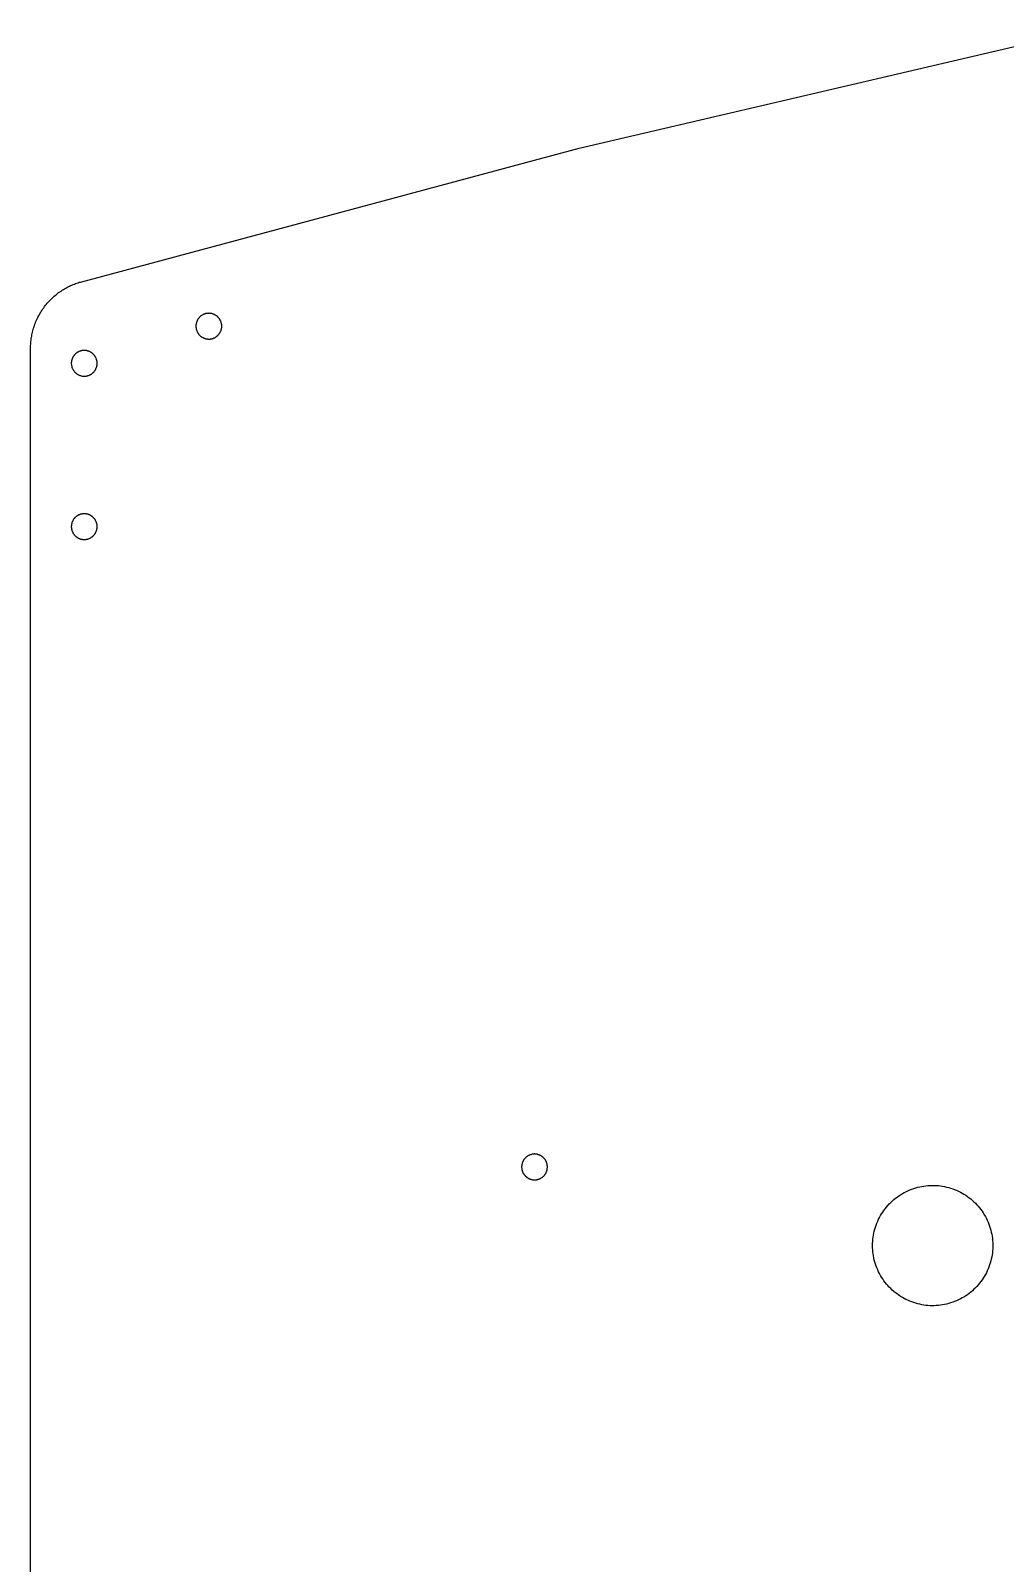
# Model space of a CAD drawing. Extents: x 0 to 146, y -2 to 88.
# Drawn here: x 18.03 to 25.12, y 57.62 to 68.76 of the extents above; entities that cross this region are included whole.
import ezdxf

# ---------------------------------------------------------------- set-up
doc = ezdxf.new("R2010")
doc.units = 0
doc.header["$LTSCALE"] = 15
doc.layers.add('CUT$EXTERIOR', color=1, linetype='CONTINUOUS')
doc.layers.add('CUT$INTERIOR', color=5, linetype='CONTINUOUS')

msp = doc.modelspace()

# ---------------------------------------------------------------- linework, layer by layer
at = {"layer": 'CUT$EXTERIOR'}
for p, q in [((22.016, 67.906), (25.68, 68.761)), ((18.389, 66.933), (22.016, 67.906)), ((18.255, 66.873), (18.264, 66.878)), ((18.264, 66.878), (18.273, 66.884)), ((18.273, 66.884), (18.281, 66.889)), ((18.281, 66.889), (18.29, 66.893)), ((18.29, 66.893), (18.299, 66.898)), ((18.299, 66.898), (18.308, 66.902)), ((18.308, 66.902), (18.317, 66.907)), ((18.317, 66.907), (18.326, 66.911)), ((18.326, 66.911), (18.335, 66.914)), ((18.335, 66.914), (18.344, 66.918)), ((18.344, 66.918), (18.353, 66.922)), ((18.353, 66.922), (18.362, 66.925)), ((18.362, 66.925), (18.371, 66.928)), ((18.371, 66.928), (18.38, 66.931)), ((18.38, 66.931), (18.389, 66.933)), ((18.133, 66.762), (18.14, 66.77)), ((18.14, 66.77), (18.147, 66.778)), ((18.147, 66.778), (18.154, 66.786)), ((18.154, 66.786), (18.161, 66.794)), ((18.161, 66.794), (18.168, 66.801)), ((18.168, 66.801), (18.175, 66.809)), ((18.175, 66.809), (18.183, 66.816)), ((18.183, 66.816), (18.19, 66.823)), ((18.19, 66.823), (18.198, 66.83)), ((18.198, 66.83), (18.206, 66.837)), ((18.206, 66.837), (18.214, 66.843)), ((18.214, 66.843), (18.222, 66.849)), ((18.222, 66.849), (18.23, 66.856)), ((18.23, 66.856), (18.238, 66.862)), ((18.238, 66.862), (18.247, 66.867)), ((18.247, 66.867), (18.255, 66.873)), ((18.065, 66.646), (18.069, 66.655)), ((18.069, 66.655), (18.073, 66.665)), ((18.073, 66.665), (18.078, 66.674)), ((18.078, 66.674), (18.082, 66.683)), ((18.082, 66.683), (18.087, 66.692)), ((18.087, 66.692), (18.092, 66.701)), ((18.092, 66.701), (18.098, 66.71)), ((18.098, 66.71), (18.103, 66.719)), ((18.103, 66.719), (18.109, 66.728)), ((18.109, 66.728), (18.115, 66.737)), ((18.115, 66.737), (18.121, 66.745)), ((18.121, 66.745), (18.127, 66.754)), ((18.127, 66.754), (18.133, 66.762)), ((18.034, 66.539), (18.035, 66.549)), ((18.035, 66.549), (18.037, 66.559)), ((18.037, 66.559), (18.04, 66.568)), ((18.04, 66.568), (18.042, 66.578)), ((18.042, 66.578), (18.045, 66.588)), ((18.045, 66.588), (18.048, 66.598)), ((18.048, 66.598), (18.051, 66.607)), ((18.051, 66.607), (18.054, 66.617)), ((18.054, 66.617), (18.057, 66.627)), ((18.057, 66.627), (18.061, 66.636)), ((18.061, 66.636), (18.065, 66.646)), ((18.026, 66.472), (18.027, 66.481)), ((18.026, 66.462), (18.026, 66.472)), ((18.026, 66.453), (18.026, 66.462)), ((18.026, 44.286), (18.026, 66.453)), ((18.027, 66.481), (18.028, 66.491)), ((18.028, 66.5), (18.029, 66.51)), ((18.028, 66.491), (18.028, 66.5)), ((18.029, 66.51), (18.031, 66.52)), ((18.031, 66.52), (18.032, 66.529)), ((18.032, 66.529), (18.034, 66.539))]:
    msp.add_line(p, q, dxfattribs=at)
at = {"layer": 'CUT$INTERIOR'}
for p, q in [((19.238, 66.653), (19.237, 66.65)), ((19.24, 66.656), (19.238, 66.653)), ((19.241, 66.659), (19.24, 66.656)), ((19.243, 66.662), (19.241, 66.659)), ((19.245, 66.664), (19.243, 66.662)), ((19.247, 66.667), (19.245, 66.664)), ((19.249, 66.67), (19.247, 66.667)), ((19.251, 66.672), (19.249, 66.67)), ((19.253, 66.674), (19.251, 66.672)), ((19.255, 66.677), (19.253, 66.674)), ((19.257, 66.679), (19.255, 66.677)), ((19.26, 66.681), (19.257, 66.679)), ((19.262, 66.684), (19.26, 66.681)), ((19.265, 66.686), (19.262, 66.684)), ((19.267, 66.688), (19.265, 66.686)), ((19.27, 66.689), (19.267, 66.688)), ((19.273, 66.691), (19.27, 66.689)), ((19.275, 66.693), (19.273, 66.691)), ((19.278, 66.694), (19.275, 66.693)), ((19.281, 66.696), (19.278, 66.694)), ((19.284, 66.697), (19.281, 66.696)), ((19.287, 66.699), (19.284, 66.697)), ((19.29, 66.7), (19.287, 66.699)), ((19.293, 66.701), (19.29, 66.7)), ((19.296, 66.702), (19.293, 66.701)), ((19.299, 66.703), (19.296, 66.702)), ((19.303, 66.703), (19.299, 66.703)), ((19.306, 66.704), (19.303, 66.703)), ((19.309, 66.705), (19.306, 66.704)), ((19.312, 66.705), (19.309, 66.705)), ((19.316, 66.705), (19.312, 66.705)), ((19.319, 66.705), (19.316, 66.705)), ((19.322, 66.706), (19.319, 66.705)), ((19.325, 66.706), (19.322, 66.706)), ((19.329, 66.705), (19.325, 66.706)), ((19.332, 66.705), (19.329, 66.705)), ((19.335, 66.705), (19.332, 66.705)), ((19.338, 66.704), (19.335, 66.705)), ((19.341, 66.704), (19.338, 66.704)), ((19.345, 66.703), (19.341, 66.704)), ((19.348, 66.702), (19.345, 66.703)), ((19.351, 66.701), (19.348, 66.702)), ((19.354, 66.7), (19.351, 66.701)), ((19.357, 66.699), (19.354, 66.7)), ((19.36, 66.698), (19.357, 66.699)), ((19.363, 66.696), (19.36, 66.698)), ((19.366, 66.695), (19.363, 66.696)), ((19.369, 66.693), (19.366, 66.695)), ((19.372, 66.692), (19.369, 66.693)), ((19.374, 66.69), (19.372, 66.692)), ((19.377, 66.688), (19.374, 66.69)), ((19.38, 66.686), (19.377, 66.688)), ((19.382, 66.684), (19.38, 66.686)), ((19.385, 66.682), (19.382, 66.684)), ((19.387, 66.68), (19.385, 66.682)), ((19.389, 66.678), (19.387, 66.68)), ((19.392, 66.675), (19.389, 66.678)), ((19.394, 66.673), (19.392, 66.675)), ((19.396, 66.67), (19.394, 66.673)), ((19.398, 66.668), (19.396, 66.67)), ((19.4, 66.665), (19.398, 66.668)), ((19.401, 66.662), (19.4, 66.665)), ((19.403, 66.66), (19.401, 66.662)), ((19.405, 66.657), (19.403, 66.66)), ((19.406, 66.654), (19.405, 66.657)), ((19.408, 66.651), (19.406, 66.654)), ((19.23, 66.625), (19.229, 66.622)), ((19.229, 66.622), (19.229, 66.619)), ((19.229, 66.619), (19.229, 66.615)), ((19.229, 66.615), (19.229, 66.612)), ((19.229, 66.612), (19.229, 66.609)), ((19.229, 66.609), (19.229, 66.606)), ((19.229, 66.606), (19.229, 66.602)), ((19.229, 66.602), (19.23, 66.599)), ((19.231, 66.632), (19.23, 66.628)), ((19.23, 66.628), (19.23, 66.625)), ((19.23, 66.599), (19.23, 66.596)), ((19.23, 66.596), (19.231, 66.593)), ((19.232, 66.635), (19.231, 66.632)), ((19.231, 66.593), (19.231, 66.59)), ((19.231, 66.59), (19.232, 66.586)), ((19.233, 66.641), (19.232, 66.638)), ((19.232, 66.638), (19.232, 66.635)), ((19.232, 66.586), (19.233, 66.583)), ((19.234, 66.644), (19.233, 66.641)), ((19.233, 66.583), (19.234, 66.58)), ((19.236, 66.647), (19.234, 66.644)), ((19.234, 66.58), (19.235, 66.577)), ((19.235, 66.577), (19.237, 66.574)), ((19.237, 66.65), (19.236, 66.647)), ((19.237, 66.574), (19.238, 66.571)), ((19.238, 66.571), (19.239, 66.568)), ((19.239, 66.568), (19.241, 66.565)), ((19.241, 66.565), (19.243, 66.563)), ((19.243, 66.563), (19.244, 66.56)), ((19.244, 66.56), (19.246, 66.557)), ((19.246, 66.557), (19.248, 66.555)), ((19.248, 66.555), (19.25, 66.552)), ((19.25, 66.552), (19.252, 66.55)), ((19.252, 66.55), (19.255, 66.547)), ((19.255, 66.547), (19.257, 66.545)), ((19.257, 66.545), (19.259, 66.543)), ((19.259, 66.543), (19.262, 66.54)), ((19.262, 66.54), (19.264, 66.538)), ((19.382, 66.539), (19.384, 66.541)), ((19.384, 66.541), (19.387, 66.543)), ((19.387, 66.543), (19.389, 66.546)), ((19.389, 66.546), (19.391, 66.548)), ((19.391, 66.548), (19.393, 66.55)), ((19.393, 66.55), (19.395, 66.553)), ((19.395, 66.553), (19.397, 66.555)), ((19.397, 66.555), (19.399, 66.558)), ((19.399, 66.558), (19.401, 66.561)), ((19.401, 66.561), (19.403, 66.563)), ((19.403, 66.563), (19.404, 66.566)), ((19.404, 66.566), (19.406, 66.569)), ((19.406, 66.569), (19.407, 66.572)), ((19.407, 66.572), (19.409, 66.575)), ((19.409, 66.648), (19.408, 66.651)), ((19.41, 66.645), (19.409, 66.648)), ((19.409, 66.575), (19.41, 66.578)), ((19.411, 66.642), (19.41, 66.645)), ((19.41, 66.578), (19.411, 66.581)), ((19.412, 66.639), (19.411, 66.642)), ((19.411, 66.581), (19.412, 66.584)), ((19.413, 66.636), (19.412, 66.639)), ((19.412, 66.584), (19.413, 66.587)), ((19.414, 66.632), (19.413, 66.636)), ((19.413, 66.587), (19.414, 66.591)), ((19.415, 66.629), (19.414, 66.632)), ((19.414, 66.594), (19.415, 66.597)), ((19.414, 66.591), (19.414, 66.594)), ((19.415, 66.626), (19.415, 66.629)), ((19.416, 66.623), (19.415, 66.626)), ((19.415, 66.597), (19.416, 66.6)), ((19.416, 66.62), (19.416, 66.623)), ((19.416, 66.616), (19.416, 66.62)), ((19.416, 66.613), (19.416, 66.616)), ((19.416, 66.61), (19.416, 66.613)), ((19.416, 66.607), (19.416, 66.61)), ((19.416, 66.603), (19.416, 66.607)), ((19.416, 66.6), (19.416, 66.603)), ((18.383, 66.429), (18.38, 66.428)), ((18.386, 66.43), (18.383, 66.429)), ((18.389, 66.431), (18.386, 66.43)), ((18.392, 66.432), (18.389, 66.431)), ((18.395, 66.433), (18.392, 66.432)), ((18.398, 66.434), (18.395, 66.433)), ((18.401, 66.434), (18.398, 66.434)), ((18.405, 66.435), (18.401, 66.434)), ((18.408, 66.435), (18.405, 66.435)), ((18.411, 66.435), (18.408, 66.435)), ((18.414, 66.435), (18.411, 66.435)), ((18.418, 66.435), (18.414, 66.435)), ((18.421, 66.435), (18.418, 66.435)), ((18.424, 66.435), (18.421, 66.435)), ((18.427, 66.435), (18.424, 66.435)), ((18.431, 66.434), (18.427, 66.435)), ((18.434, 66.434), (18.431, 66.434)), ((18.437, 66.433), (18.434, 66.434)), ((18.44, 66.432), (18.437, 66.433)), ((18.443, 66.431), (18.44, 66.432)), ((18.446, 66.43), (18.443, 66.431)), ((18.449, 66.429), (18.446, 66.43)), ((18.453, 66.428), (18.449, 66.429)), ((19.264, 66.538), (19.267, 66.536)), ((19.267, 66.536), (19.269, 66.535)), ((19.269, 66.535), (19.272, 66.533)), ((19.272, 66.533), (19.275, 66.531)), ((19.275, 66.531), (19.278, 66.529)), ((19.278, 66.529), (19.281, 66.528)), ((19.281, 66.528), (19.284, 66.527)), ((19.284, 66.527), (19.287, 66.525)), ((19.287, 66.525), (19.29, 66.524)), ((19.29, 66.524), (19.293, 66.523)), ((19.293, 66.523), (19.296, 66.522)), ((19.296, 66.522), (19.299, 66.521)), ((19.299, 66.521), (19.302, 66.52)), ((19.302, 66.52), (19.305, 66.52)), ((19.305, 66.52), (19.308, 66.519)), ((19.308, 66.519), (19.312, 66.519)), ((19.312, 66.519), (19.315, 66.518)), ((19.315, 66.518), (19.318, 66.518)), ((19.318, 66.518), (19.321, 66.518)), ((19.321, 66.518), (19.325, 66.518)), ((19.325, 66.518), (19.328, 66.518)), ((19.328, 66.518), (19.331, 66.518)), ((19.331, 66.518), (19.334, 66.519)), ((19.334, 66.519), (19.338, 66.519)), ((19.338, 66.519), (19.341, 66.52)), ((19.341, 66.52), (19.344, 66.521)), ((19.344, 66.521), (19.347, 66.521)), ((19.347, 66.521), (19.35, 66.522)), ((19.35, 66.522), (19.353, 66.523)), ((19.353, 66.523), (19.356, 66.524)), ((19.356, 66.524), (19.359, 66.526)), ((19.359, 66.526), (19.362, 66.527)), ((19.362, 66.527), (19.365, 66.528)), ((19.365, 66.528), (19.368, 66.53)), ((19.368, 66.53), (19.371, 66.532)), ((19.371, 66.532), (19.374, 66.533)), ((19.374, 66.533), (19.376, 66.535)), ((19.376, 66.535), (19.379, 66.537)), ((19.379, 66.537), (19.382, 66.539)), ((18.323, 66.351), (18.322, 66.347)), ((18.322, 66.347), (18.322, 66.344)), ((18.322, 66.344), (18.322, 66.341)), ((18.322, 66.341), (18.322, 66.338)), ((18.322, 66.338), (18.323, 66.334)), ((18.324, 66.357), (18.323, 66.354)), ((18.323, 66.354), (18.323, 66.351)), ((18.323, 66.334), (18.323, 66.331)), ((18.323, 66.331), (18.323, 66.328)), ((18.323, 66.328), (18.324, 66.325)), ((18.325, 66.364), (18.324, 66.36)), ((18.324, 66.36), (18.324, 66.357)), ((18.324, 66.325), (18.325, 66.322)), ((18.326, 66.367), (18.325, 66.364)), ((18.325, 66.322), (18.325, 66.318)), ((18.325, 66.318), (18.326, 66.315)), ((18.327, 66.37), (18.326, 66.367)), ((18.328, 66.373), (18.327, 66.37)), ((18.329, 66.376), (18.328, 66.373)), ((18.33, 66.379), (18.329, 66.376)), ((18.331, 66.382), (18.33, 66.379)), ((18.333, 66.385), (18.331, 66.382)), ((18.334, 66.388), (18.333, 66.385)), ((18.336, 66.39), (18.334, 66.388)), ((18.338, 66.393), (18.336, 66.39)), ((18.34, 66.396), (18.338, 66.393)), ((18.341, 66.399), (18.34, 66.396)), ((18.344, 66.401), (18.341, 66.399)), ((18.346, 66.404), (18.344, 66.401)), ((18.348, 66.406), (18.346, 66.404)), ((18.35, 66.408), (18.348, 66.406)), ((18.352, 66.411), (18.35, 66.408)), ((18.355, 66.413), (18.352, 66.411)), ((18.357, 66.415), (18.355, 66.413)), ((18.36, 66.417), (18.357, 66.415)), ((18.363, 66.419), (18.36, 66.417)), ((18.365, 66.421), (18.363, 66.419)), ((18.368, 66.422), (18.365, 66.421)), ((18.371, 66.424), (18.368, 66.422)), ((18.374, 66.425), (18.371, 66.424)), ((18.377, 66.427), (18.374, 66.425)), ((18.38, 66.428), (18.377, 66.427)), ((18.455, 66.427), (18.453, 66.428)), ((18.458, 66.425), (18.455, 66.427)), ((18.461, 66.424), (18.458, 66.425)), ((18.464, 66.422), (18.461, 66.424)), ((18.467, 66.421), (18.464, 66.422)), ((18.47, 66.419), (18.467, 66.421)), ((18.472, 66.417), (18.47, 66.419)), ((18.475, 66.415), (18.472, 66.417)), ((18.477, 66.413), (18.475, 66.415)), ((18.48, 66.411), (18.477, 66.413)), ((18.482, 66.408), (18.48, 66.411)), ((18.484, 66.406), (18.482, 66.408)), ((18.487, 66.404), (18.484, 66.406)), ((18.489, 66.401), (18.487, 66.404)), ((18.491, 66.399), (18.489, 66.401)), ((18.493, 66.396), (18.491, 66.399)), ((18.494, 66.393), (18.493, 66.396)), ((18.496, 66.39), (18.494, 66.393)), ((18.498, 66.388), (18.496, 66.39)), ((18.499, 66.385), (18.498, 66.388)), ((18.501, 66.382), (18.499, 66.385)), ((18.502, 66.379), (18.501, 66.382)), ((18.503, 66.376), (18.502, 66.379)), ((18.505, 66.373), (18.503, 66.376)), ((18.506, 66.37), (18.505, 66.373)), ((18.506, 66.367), (18.506, 66.37)), ((18.507, 66.364), (18.506, 66.367)), ((18.506, 66.315), (18.507, 66.318)), ((18.508, 66.36), (18.507, 66.364)), ((18.507, 66.318), (18.508, 66.322)), ((18.509, 66.357), (18.508, 66.36)), ((18.508, 66.325), (18.509, 66.328)), ((18.508, 66.322), (18.508, 66.325)), ((18.509, 66.354), (18.509, 66.357)), ((18.509, 66.351), (18.509, 66.354)), ((18.51, 66.347), (18.509, 66.351)), ((18.509, 66.331), (18.51, 66.334)), ((18.509, 66.328), (18.509, 66.331)), ((18.51, 66.344), (18.51, 66.347)), ((18.51, 66.341), (18.51, 66.344)), ((18.51, 66.338), (18.51, 66.341)), ((18.51, 66.334), (18.51, 66.338)), ((18.326, 66.315), (18.327, 66.312)), ((18.327, 66.312), (18.328, 66.309)), ((18.328, 66.309), (18.329, 66.306)), ((18.329, 66.306), (18.331, 66.303)), ((18.331, 66.303), (18.332, 66.3)), ((18.332, 66.3), (18.334, 66.297)), ((18.334, 66.297), (18.335, 66.294)), ((18.335, 66.294), (18.337, 66.292)), ((18.337, 66.292), (18.339, 66.289)), ((18.339, 66.289), (18.341, 66.286)), ((18.341, 66.286), (18.342, 66.284)), ((18.342, 66.284), (18.345, 66.281)), ((18.345, 66.281), (18.347, 66.279)), ((18.347, 66.279), (18.349, 66.276)), ((18.349, 66.276), (18.351, 66.274)), ((18.351, 66.274), (18.354, 66.272)), ((18.354, 66.272), (18.356, 66.27)), ((18.356, 66.27), (18.359, 66.268)), ((18.359, 66.268), (18.361, 66.266)), ((18.361, 66.266), (18.364, 66.264)), ((18.364, 66.264), (18.367, 66.262)), ((18.367, 66.262), (18.369, 66.26)), ((18.369, 66.26), (18.372, 66.259)), ((18.372, 66.259), (18.375, 66.257)), ((18.375, 66.257), (18.378, 66.256)), ((18.378, 66.256), (18.381, 66.255)), ((18.381, 66.255), (18.384, 66.254)), ((18.384, 66.254), (18.387, 66.253)), ((18.387, 66.253), (18.39, 66.252)), ((18.39, 66.252), (18.394, 66.251)), ((18.394, 66.251), (18.397, 66.25)), ((18.397, 66.25), (18.4, 66.249)), ((18.4, 66.249), (18.403, 66.249)), ((18.403, 66.249), (18.406, 66.249)), ((18.406, 66.249), (18.41, 66.248)), ((18.41, 66.248), (18.413, 66.248)), ((18.413, 66.248), (18.416, 66.248)), ((18.416, 66.248), (18.419, 66.248)), ((18.419, 66.248), (18.423, 66.248)), ((18.423, 66.248), (18.426, 66.249)), ((18.426, 66.249), (18.429, 66.249)), ((18.429, 66.249), (18.432, 66.249)), ((18.432, 66.249), (18.435, 66.25)), ((18.435, 66.25), (18.439, 66.251)), ((18.439, 66.251), (18.442, 66.252)), ((18.442, 66.252), (18.445, 66.253)), ((18.445, 66.253), (18.448, 66.254)), ((18.448, 66.254), (18.451, 66.255)), ((18.451, 66.255), (18.454, 66.256)), ((18.454, 66.256), (18.457, 66.257)), ((18.457, 66.257), (18.46, 66.259)), ((18.46, 66.259), (18.463, 66.26)), ((18.463, 66.26), (18.466, 66.262)), ((18.466, 66.262), (18.468, 66.264)), ((18.468, 66.264), (18.471, 66.266)), ((18.471, 66.266), (18.474, 66.268)), ((18.474, 66.268), (18.476, 66.27)), ((18.476, 66.27), (18.479, 66.272)), ((18.479, 66.272), (18.481, 66.274)), ((18.481, 66.274), (18.483, 66.276)), ((18.483, 66.276), (18.485, 66.279)), ((18.485, 66.279), (18.488, 66.281)), ((18.488, 66.281), (18.49, 66.284)), ((18.49, 66.284), (18.492, 66.286)), ((18.492, 66.286), (18.494, 66.289)), ((18.494, 66.289), (18.495, 66.292)), ((18.495, 66.292), (18.497, 66.294)), ((18.497, 66.294), (18.499, 66.297)), ((18.499, 66.297), (18.5, 66.3)), ((18.5, 66.3), (18.501, 66.303)), ((18.501, 66.303), (18.503, 66.306)), ((18.503, 66.306), (18.504, 66.309)), ((18.504, 66.309), (18.505, 66.312)), ((18.505, 66.312), (18.506, 66.315)), ((18.336, 65.204), (18.335, 65.201)), ((18.338, 65.206), (18.336, 65.204)), ((18.339, 65.208), (18.338, 65.206)), ((18.34, 65.21), (18.339, 65.208)), ((18.342, 65.211), (18.34, 65.21)), ((18.343, 65.213), (18.342, 65.211)), ((18.345, 65.215), (18.343, 65.213)), ((18.346, 65.217), (18.345, 65.215)), ((18.348, 65.219), (18.346, 65.217)), ((18.35, 65.221), (18.348, 65.219)), ((18.352, 65.222), (18.35, 65.221)), ((18.353, 65.224), (18.352, 65.222)), ((18.355, 65.225), (18.353, 65.224)), ((18.357, 65.227), (18.355, 65.225)), ((18.359, 65.229), (18.357, 65.227)), ((18.361, 65.23), (18.359, 65.229)), ((18.363, 65.231), (18.361, 65.23)), ((18.365, 65.233), (18.363, 65.231)), ((18.367, 65.234), (18.365, 65.233)), ((18.369, 65.235), (18.367, 65.234)), ((18.371, 65.236), (18.369, 65.235)), ((18.373, 65.238), (18.371, 65.236)), ((18.375, 65.239), (18.373, 65.238)), ((18.377, 65.24), (18.375, 65.239)), ((18.379, 65.241), (18.377, 65.24)), ((18.382, 65.241), (18.379, 65.241)), ((18.384, 65.242), (18.382, 65.241)), ((18.386, 65.243), (18.384, 65.242)), ((18.388, 65.244), (18.386, 65.243)), ((18.39, 65.244), (18.388, 65.244)), ((18.392, 65.245), (18.39, 65.244)), ((18.395, 65.246), (18.392, 65.245)), ((18.397, 65.246), (18.395, 65.246)), ((18.399, 65.246), (18.397, 65.246)), ((18.401, 65.247), (18.399, 65.246)), ((18.403, 65.247), (18.401, 65.247)), ((18.406, 65.247), (18.403, 65.247)), ((18.408, 65.248), (18.406, 65.247)), ((18.41, 65.248), (18.408, 65.248)), ((18.412, 65.248), (18.41, 65.248)), ((18.414, 65.248), (18.412, 65.248)), ((18.416, 65.248), (18.414, 65.248)), ((18.418, 65.248), (18.416, 65.248)), ((18.42, 65.248), (18.418, 65.248)), ((18.422, 65.248), (18.42, 65.248)), ((18.424, 65.248), (18.422, 65.248)), ((18.427, 65.247), (18.424, 65.248)), ((18.429, 65.247), (18.427, 65.247)), ((18.431, 65.247), (18.429, 65.247)), ((18.433, 65.246), (18.431, 65.247)), ((18.435, 65.246), (18.433, 65.246)), ((18.437, 65.246), (18.435, 65.246)), ((18.44, 65.245), (18.437, 65.246)), ((18.442, 65.244), (18.44, 65.245)), ((18.444, 65.244), (18.442, 65.244)), ((18.446, 65.243), (18.444, 65.244)), ((18.448, 65.242), (18.446, 65.243)), ((18.451, 65.241), (18.448, 65.242)), ((18.453, 65.241), (18.451, 65.241)), ((18.455, 65.24), (18.453, 65.241)), ((18.457, 65.239), (18.455, 65.24)), ((18.459, 65.238), (18.457, 65.239)), ((18.461, 65.236), (18.459, 65.238)), ((18.463, 65.235), (18.461, 65.236)), ((18.465, 65.234), (18.463, 65.235)), ((18.467, 65.233), (18.465, 65.234)), ((18.469, 65.231), (18.467, 65.233)), ((18.471, 65.23), (18.469, 65.231)), ((18.473, 65.229), (18.471, 65.23)), ((18.475, 65.227), (18.473, 65.229)), ((18.477, 65.225), (18.475, 65.227)), ((18.479, 65.224), (18.477, 65.225)), ((18.481, 65.222), (18.479, 65.224)), ((18.482, 65.221), (18.481, 65.222)), ((18.484, 65.219), (18.482, 65.221)), ((18.486, 65.217), (18.484, 65.219)), ((18.487, 65.215), (18.486, 65.217)), ((18.489, 65.213), (18.487, 65.215)), ((18.49, 65.211), (18.489, 65.213)), ((18.492, 65.21), (18.49, 65.211)), ((18.493, 65.208), (18.492, 65.21)), ((18.495, 65.206), (18.493, 65.208)), ((18.496, 65.204), (18.495, 65.206)), ((18.497, 65.201), (18.496, 65.204)), ((18.323, 65.161), (18.322, 65.158)), ((18.322, 65.158), (18.322, 65.156)), ((18.322, 65.156), (18.322, 65.154)), ((18.322, 65.154), (18.322, 65.152)), ((18.322, 65.152), (18.322, 65.15)), ((18.322, 65.15), (18.323, 65.148)), ((18.324, 65.169), (18.323, 65.167)), ((18.323, 65.167), (18.323, 65.165)), ((18.323, 65.165), (18.323, 65.163)), ((18.323, 65.163), (18.323, 65.161)), ((18.323, 65.148), (18.323, 65.146)), ((18.323, 65.146), (18.323, 65.144)), ((18.323, 65.144), (18.323, 65.142)), ((18.323, 65.142), (18.324, 65.139)), ((18.325, 65.176), (18.324, 65.173)), ((18.324, 65.173), (18.324, 65.171)), ((18.324, 65.171), (18.324, 65.169)), ((18.324, 65.139), (18.324, 65.137)), ((18.324, 65.137), (18.324, 65.135)), ((18.324, 65.135), (18.325, 65.133)), ((18.326, 65.18), (18.325, 65.178)), ((18.325, 65.178), (18.325, 65.176)), ((18.325, 65.133), (18.325, 65.131)), ((18.325, 65.131), (18.326, 65.128)), ((18.327, 65.182), (18.326, 65.18)), ((18.326, 65.128), (18.327, 65.126)), ((18.328, 65.187), (18.327, 65.184)), ((18.327, 65.184), (18.327, 65.182)), ((18.327, 65.126), (18.327, 65.124)), ((18.327, 65.124), (18.328, 65.122)), ((18.329, 65.189), (18.328, 65.187)), ((18.328, 65.122), (18.329, 65.12)), ((18.33, 65.191), (18.329, 65.189)), ((18.329, 65.12), (18.33, 65.118)), ((18.331, 65.193), (18.33, 65.191)), ((18.33, 65.118), (18.331, 65.115)), ((18.332, 65.195), (18.331, 65.193)), ((18.331, 65.115), (18.332, 65.113)), ((18.333, 65.197), (18.332, 65.195)), ((18.332, 65.113), (18.333, 65.111)), ((18.334, 65.199), (18.333, 65.197)), ((18.333, 65.111), (18.334, 65.109)), ((18.335, 65.201), (18.334, 65.199)), ((18.334, 65.109), (18.335, 65.107)), ((18.335, 65.107), (18.336, 65.105)), ((18.336, 65.105), (18.338, 65.103)), ((18.338, 65.103), (18.339, 65.101)), ((18.339, 65.101), (18.34, 65.099)), ((18.34, 65.099), (18.342, 65.097)), ((18.342, 65.097), (18.343, 65.095)), ((18.343, 65.095), (18.345, 65.093)), ((18.345, 65.093), (18.346, 65.091)), ((18.346, 65.091), (18.348, 65.09)), ((18.484, 65.09), (18.486, 65.091)), ((18.486, 65.091), (18.487, 65.093)), ((18.487, 65.093), (18.489, 65.095)), ((18.489, 65.095), (18.49, 65.097)), ((18.49, 65.097), (18.492, 65.099)), ((18.492, 65.099), (18.493, 65.101)), ((18.493, 65.101), (18.495, 65.103)), ((18.495, 65.103), (18.496, 65.105)), ((18.496, 65.105), (18.497, 65.107)), ((18.498, 65.199), (18.497, 65.201)), ((18.497, 65.107), (18.498, 65.109)), ((18.499, 65.197), (18.498, 65.199)), ((18.498, 65.109), (18.499, 65.111)), ((18.5, 65.195), (18.499, 65.197)), ((18.499, 65.111), (18.5, 65.113)), ((18.501, 65.193), (18.5, 65.195)), ((18.5, 65.113), (18.501, 65.115)), ((18.502, 65.191), (18.501, 65.193)), ((18.501, 65.115), (18.502, 65.118)), ((18.503, 65.189), (18.502, 65.191)), ((18.502, 65.118), (18.503, 65.12)), ((18.504, 65.187), (18.503, 65.189)), ((18.503, 65.12), (18.504, 65.122)), ((18.505, 65.184), (18.504, 65.187)), ((18.504, 65.122), (18.505, 65.124)), ((18.506, 65.182), (18.505, 65.184)), ((18.505, 65.124), (18.506, 65.126)), ((18.506, 65.18), (18.506, 65.182)), ((18.507, 65.178), (18.506, 65.18)), ((18.506, 65.128), (18.507, 65.131)), ((18.506, 65.126), (18.506, 65.128)), ((18.507, 65.176), (18.507, 65.178)), ((18.508, 65.173), (18.507, 65.176)), ((18.507, 65.133), (18.508, 65.135)), ((18.507, 65.131), (18.507, 65.133)), ((18.508, 65.171), (18.508, 65.173)), ((18.509, 65.169), (18.508, 65.171)), ((18.508, 65.137), (18.509, 65.139)), ((18.508, 65.135), (18.508, 65.137)), ((18.509, 65.167), (18.509, 65.169)), ((18.509, 65.165), (18.509, 65.167)), ((18.509, 65.163), (18.509, 65.165)), ((18.51, 65.161), (18.509, 65.163)), ((18.509, 65.146), (18.51, 65.148)), ((18.509, 65.144), (18.509, 65.146)), ((18.509, 65.142), (18.509, 65.144)), ((18.509, 65.139), (18.509, 65.142)), ((18.51, 65.158), (18.51, 65.161)), ((18.51, 65.156), (18.51, 65.158)), ((18.51, 65.154), (18.51, 65.156)), ((18.51, 65.152), (18.51, 65.154)), ((18.51, 65.15), (18.51, 65.152)), ((18.51, 65.148), (18.51, 65.15)), ((18.348, 65.09), (18.35, 65.088)), ((18.35, 65.088), (18.352, 65.086)), ((18.352, 65.086), (18.353, 65.085)), ((18.353, 65.085), (18.355, 65.083)), ((18.355, 65.083), (18.357, 65.081)), ((18.357, 65.081), (18.359, 65.08)), ((18.359, 65.08), (18.361, 65.079)), ((18.361, 65.079), (18.363, 65.077)), ((18.363, 65.077), (18.365, 65.076)), ((18.365, 65.076), (18.367, 65.074)), ((18.367, 65.074), (18.369, 65.073)), ((18.369, 65.073), (18.371, 65.072)), ((18.371, 65.072), (18.373, 65.071)), ((18.373, 65.071), (18.375, 65.07)), ((18.375, 65.07), (18.377, 65.069)), ((18.377, 65.069), (18.379, 65.068)), ((18.379, 65.068), (18.382, 65.067)), ((18.382, 65.067), (18.384, 65.066)), ((18.384, 65.066), (18.386, 65.065)), ((18.386, 65.065), (18.388, 65.065)), ((18.388, 65.065), (18.39, 65.064)), ((18.39, 65.064), (18.392, 65.064)), ((18.392, 65.064), (18.395, 65.063)), ((18.395, 65.063), (18.397, 65.062)), ((18.397, 65.062), (18.399, 65.062)), ((18.399, 65.062), (18.401, 65.062)), ((18.401, 65.062), (18.403, 65.061)), ((18.403, 65.061), (18.406, 65.061)), ((18.406, 65.061), (18.408, 65.061)), ((18.408, 65.061), (18.41, 65.061)), ((18.41, 65.061), (18.412, 65.061)), ((18.412, 65.061), (18.414, 65.061)), ((18.414, 65.061), (18.416, 65.06)), ((18.416, 65.06), (18.418, 65.061)), ((18.418, 65.061), (18.42, 65.061)), ((18.42, 65.061), (18.422, 65.061)), ((18.422, 65.061), (18.424, 65.061)), ((18.424, 65.061), (18.427, 65.061)), ((18.427, 65.061), (18.429, 65.061)), ((18.429, 65.061), (18.431, 65.062)), ((18.431, 65.062), (18.433, 65.062)), ((18.433, 65.062), (18.435, 65.062)), ((18.435, 65.062), (18.437, 65.063)), ((18.437, 65.063), (18.44, 65.064)), ((18.44, 65.064), (18.442, 65.064)), ((18.442, 65.064), (18.444, 65.065)), ((18.444, 65.065), (18.446, 65.065)), ((18.446, 65.065), (18.448, 65.066)), ((18.448, 65.066), (18.451, 65.067)), ((18.451, 65.067), (18.453, 65.068)), ((18.453, 65.068), (18.455, 65.069)), ((18.455, 65.069), (18.457, 65.07)), ((18.457, 65.07), (18.459, 65.071)), ((18.459, 65.071), (18.461, 65.072)), ((18.461, 65.072), (18.463, 65.073)), ((18.463, 65.073), (18.465, 65.074)), ((18.465, 65.074), (18.467, 65.076)), ((18.467, 65.076), (18.469, 65.077)), ((18.469, 65.077), (18.471, 65.079)), ((18.471, 65.079), (18.473, 65.08)), ((18.473, 65.08), (18.475, 65.081)), ((18.475, 65.081), (18.477, 65.083)), ((18.477, 65.083), (18.479, 65.085)), ((18.479, 65.085), (18.481, 65.086)), ((18.481, 65.086), (18.482, 65.088)), ((18.482, 65.088), (18.484, 65.09)), ((21.602, 60.523), (21.601, 60.52)), ((21.603, 60.526), (21.602, 60.523)), ((21.604, 60.529), (21.603, 60.526)), ((21.605, 60.532), (21.604, 60.529)), ((21.606, 60.535), (21.605, 60.532)), ((21.607, 60.538), (21.606, 60.535)), ((21.609, 60.541), (21.607, 60.538)), ((21.61, 60.544), (21.609, 60.541)), ((21.612, 60.547), (21.61, 60.544)), ((21.614, 60.549), (21.612, 60.547)), ((21.615, 60.552), (21.614, 60.549)), ((21.617, 60.555), (21.615, 60.552)), ((21.619, 60.557), (21.617, 60.555)), ((21.622, 60.56), (21.619, 60.557)), ((21.624, 60.562), (21.622, 60.56)), ((21.626, 60.564), (21.624, 60.562)), ((21.628, 60.567), (21.626, 60.564)), ((21.631, 60.569), (21.628, 60.567)), ((21.633, 60.571), (21.631, 60.569)), ((21.636, 60.573), (21.633, 60.571)), ((21.638, 60.575), (21.636, 60.573)), ((21.641, 60.577), (21.638, 60.575)), ((21.644, 60.578), (21.641, 60.577)), ((21.647, 60.58), (21.644, 60.578)), ((21.65, 60.581), (21.647, 60.58)), ((21.653, 60.583), (21.65, 60.581)), ((21.656, 60.584), (21.653, 60.583)), ((21.659, 60.585), (21.656, 60.584)), ((21.662, 60.586), (21.659, 60.585)), ((21.665, 60.587), (21.662, 60.586)), ((21.668, 60.588), (21.665, 60.587)), ((21.671, 60.589), (21.668, 60.588)), ((21.674, 60.59), (21.671, 60.589)), ((21.677, 60.59), (21.674, 60.59)), ((21.681, 60.591), (21.677, 60.59)), ((21.684, 60.591), (21.681, 60.591)), ((21.687, 60.591), (21.684, 60.591)), ((21.69, 60.592), (21.687, 60.591)), ((21.694, 60.592), (21.69, 60.592)), ((21.697, 60.591), (21.694, 60.592)), ((21.7, 60.591), (21.697, 60.591)), ((21.703, 60.591), (21.7, 60.591)), ((21.707, 60.59), (21.703, 60.591)), ((21.71, 60.59), (21.707, 60.59)), ((21.713, 60.589), (21.71, 60.59)), ((21.716, 60.588), (21.713, 60.589)), ((21.719, 60.587), (21.716, 60.588)), ((21.722, 60.586), (21.719, 60.587)), ((21.725, 60.585), (21.722, 60.586)), ((21.728, 60.584), (21.725, 60.585)), ((21.731, 60.583), (21.728, 60.584)), ((21.734, 60.581), (21.731, 60.583)), ((21.737, 60.58), (21.734, 60.581)), ((21.74, 60.578), (21.737, 60.58)), ((21.743, 60.577), (21.74, 60.578)), ((21.746, 60.575), (21.743, 60.577)), ((21.748, 60.573), (21.746, 60.575)), ((21.751, 60.571), (21.748, 60.573)), ((21.753, 60.569), (21.751, 60.571)), ((21.756, 60.567), (21.753, 60.569)), ((21.758, 60.564), (21.756, 60.567)), ((21.76, 60.562), (21.758, 60.564)), ((21.762, 60.56), (21.76, 60.562)), ((21.765, 60.557), (21.762, 60.56)), ((21.767, 60.555), (21.765, 60.557)), ((21.769, 60.552), (21.767, 60.555)), ((21.77, 60.549), (21.769, 60.552)), ((21.772, 60.547), (21.77, 60.549)), ((21.774, 60.544), (21.772, 60.547)), ((21.775, 60.541), (21.774, 60.544)), ((21.777, 60.538), (21.775, 60.541)), ((21.778, 60.535), (21.777, 60.538)), ((21.779, 60.532), (21.778, 60.535)), ((21.78, 60.529), (21.779, 60.532)), ((21.781, 60.526), (21.78, 60.529)), ((21.782, 60.523), (21.781, 60.526)), ((21.783, 60.52), (21.782, 60.523)), ((21.599, 60.507), (21.598, 60.503)), ((21.598, 60.503), (21.598, 60.5)), ((21.598, 60.5), (21.598, 60.497)), ((21.598, 60.497), (21.598, 60.494)), ((21.598, 60.494), (21.599, 60.49)), ((21.6, 60.513), (21.599, 60.51)), ((21.599, 60.51), (21.599, 60.507)), ((21.599, 60.49), (21.599, 60.487)), ((21.599, 60.487), (21.599, 60.484)), ((21.599, 60.484), (21.6, 60.481)), ((21.601, 60.52), (21.6, 60.516)), ((21.6, 60.516), (21.6, 60.513)), ((21.6, 60.481), (21.6, 60.478)), ((21.6, 60.478), (21.601, 60.474)), ((21.601, 60.474), (21.602, 60.471)), ((21.602, 60.471), (21.603, 60.468)), ((21.603, 60.468), (21.604, 60.465)), ((21.604, 60.465), (21.605, 60.462)), ((21.605, 60.462), (21.607, 60.459)), ((21.607, 60.459), (21.608, 60.456)), ((21.608, 60.456), (21.609, 60.453)), ((21.609, 60.453), (21.611, 60.45)), ((21.611, 60.45), (21.613, 60.448)), ((21.613, 60.448), (21.615, 60.445)), ((21.615, 60.445), (21.616, 60.442)), ((21.616, 60.442), (21.618, 60.44)), ((21.618, 60.44), (21.62, 60.437)), ((21.62, 60.437), (21.623, 60.435)), ((21.623, 60.435), (21.625, 60.432)), ((21.625, 60.432), (21.627, 60.43)), ((21.627, 60.43), (21.63, 60.428)), ((21.63, 60.428), (21.632, 60.426)), ((21.632, 60.426), (21.635, 60.424)), ((21.635, 60.424), (21.637, 60.422)), ((21.637, 60.422), (21.64, 60.42)), ((21.64, 60.42), (21.643, 60.418)), ((21.643, 60.418), (21.645, 60.416)), ((21.645, 60.416), (21.648, 60.415)), ((21.648, 60.415), (21.651, 60.413)), ((21.651, 60.413), (21.654, 60.412)), ((21.654, 60.412), (21.657, 60.411)), ((21.657, 60.411), (21.66, 60.41)), ((21.66, 60.41), (21.663, 60.409)), ((21.721, 60.409), (21.724, 60.41)), ((21.724, 60.41), (21.727, 60.411)), ((21.727, 60.411), (21.73, 60.412)), ((21.73, 60.412), (21.733, 60.413)), ((21.733, 60.413), (21.736, 60.415)), ((21.736, 60.415), (21.739, 60.416)), ((21.739, 60.416), (21.741, 60.418)), ((21.741, 60.418), (21.744, 60.42)), ((21.744, 60.42), (21.747, 60.422)), ((21.747, 60.422), (21.749, 60.424)), ((21.749, 60.424), (21.752, 60.426)), ((21.752, 60.426), (21.754, 60.428)), ((21.754, 60.428), (21.757, 60.43)), ((21.757, 60.43), (21.759, 60.432)), ((21.759, 60.432), (21.761, 60.435)), ((21.761, 60.435), (21.764, 60.437)), ((21.764, 60.437), (21.766, 60.44)), ((21.766, 60.44), (21.768, 60.442)), ((21.768, 60.442), (21.769, 60.445)), ((21.769, 60.445), (21.771, 60.448)), ((21.771, 60.448), (21.773, 60.45)), ((21.773, 60.45), (21.775, 60.453)), ((21.775, 60.453), (21.776, 60.456)), ((21.776, 60.456), (21.777, 60.459)), ((21.777, 60.459), (21.779, 60.462)), ((21.779, 60.462), (21.78, 60.465)), ((21.78, 60.465), (21.781, 60.468)), ((21.781, 60.468), (21.782, 60.471)), ((21.782, 60.471), (21.783, 60.474)), ((21.784, 60.516), (21.783, 60.52)), ((21.783, 60.474), (21.784, 60.478)), ((21.784, 60.513), (21.784, 60.516)), ((21.785, 60.51), (21.784, 60.513)), ((21.784, 60.481), (21.785, 60.484)), ((21.784, 60.478), (21.784, 60.481)), ((21.785, 60.507), (21.785, 60.51)), ((21.786, 60.503), (21.785, 60.507)), ((21.785, 60.49), (21.786, 60.494)), ((21.785, 60.487), (21.785, 60.49)), ((21.785, 60.484), (21.785, 60.487)), ((21.786, 60.5), (21.786, 60.503)), ((21.786, 60.497), (21.786, 60.5)), ((21.786, 60.494), (21.786, 60.497)), ((21.663, 60.409), (21.666, 60.408)), ((21.666, 60.408), (21.669, 60.407)), ((21.669, 60.407), (21.673, 60.406)), ((21.673, 60.406), (21.676, 60.405)), ((21.676, 60.405), (21.679, 60.405)), ((21.679, 60.405), (21.682, 60.405)), ((21.682, 60.405), (21.686, 60.404)), ((21.686, 60.404), (21.689, 60.404)), ((21.689, 60.404), (21.692, 60.404)), ((21.692, 60.404), (21.695, 60.404)), ((21.695, 60.404), (21.699, 60.404)), ((21.699, 60.404), (21.702, 60.405)), ((21.702, 60.405), (21.705, 60.405)), ((21.705, 60.405), (21.708, 60.405)), ((21.708, 60.405), (21.711, 60.406)), ((21.711, 60.406), (21.715, 60.407)), ((21.715, 60.407), (21.718, 60.408)), ((21.718, 60.408), (21.721, 60.409)), ((24.355, 60.296), (24.368, 60.304)), ((24.368, 60.304), (24.381, 60.311)), ((24.381, 60.311), (24.394, 60.318)), ((24.394, 60.318), (24.408, 60.325)), ((24.408, 60.325), (24.422, 60.331)), ((24.422, 60.331), (24.436, 60.336)), ((24.436, 60.336), (24.451, 60.341)), ((24.451, 60.341), (24.465, 60.346)), ((24.465, 60.346), (24.48, 60.35)), ((24.48, 60.35), (24.494, 60.353)), ((24.494, 60.353), (24.509, 60.356)), ((24.509, 60.356), (24.524, 60.359)), ((24.524, 60.359), (24.539, 60.361)), ((24.539, 60.361), (24.554, 60.362)), ((24.554, 60.362), (24.57, 60.363)), ((24.57, 60.363), (24.585, 60.364)), ((24.585, 60.364), (24.6, 60.364)), ((24.6, 60.364), (24.615, 60.363)), ((24.615, 60.363), (24.63, 60.362)), ((24.63, 60.362), (24.645, 60.36)), ((24.645, 60.36), (24.66, 60.358)), ((24.66, 60.358), (24.675, 60.355)), ((24.675, 60.355), (24.69, 60.352)), ((24.69, 60.352), (24.705, 60.348)), ((24.705, 60.348), (24.719, 60.344)), ((24.719, 60.344), (24.734, 60.339)), ((24.734, 60.339), (24.748, 60.334)), ((24.748, 60.334), (24.762, 60.328)), ((24.762, 60.328), (24.776, 60.322)), ((24.776, 60.322), (24.79, 60.315)), ((24.79, 60.315), (24.803, 60.308)), ((24.803, 60.308), (24.816, 60.3)), ((24.816, 60.3), (24.829, 60.292)), ((24.234, 60.182), (24.243, 60.194)), ((24.243, 60.194), (24.252, 60.206)), ((24.252, 60.206), (24.262, 60.218)), ((24.262, 60.218), (24.273, 60.229)), ((24.273, 60.229), (24.283, 60.24)), ((24.283, 60.24), (24.294, 60.25)), ((24.294, 60.25), (24.306, 60.26)), ((24.306, 60.26), (24.318, 60.27)), ((24.318, 60.27), (24.33, 60.279)), ((24.33, 60.279), (24.342, 60.288)), ((24.342, 60.288), (24.355, 60.296)), ((24.829, 60.292), (24.841, 60.283)), ((24.841, 60.283), (24.854, 60.274)), ((24.854, 60.274), (24.866, 60.265)), ((24.866, 60.265), (24.877, 60.255)), ((24.877, 60.255), (24.888, 60.245)), ((24.888, 60.245), (24.899, 60.234)), ((24.899, 60.234), (24.91, 60.223)), ((24.91, 60.223), (24.92, 60.212)), ((24.92, 60.212), (24.93, 60.2)), ((24.93, 60.2), (24.939, 60.188)), ((24.939, 60.188), (24.948, 60.176)), ((24.177, 60.075), (24.183, 60.089)), ((24.183, 60.089), (24.189, 60.103)), ((24.189, 60.103), (24.195, 60.117)), ((24.195, 60.117), (24.202, 60.131)), ((24.202, 60.131), (24.209, 60.144)), ((24.209, 60.144), (24.217, 60.157)), ((24.217, 60.157), (24.225, 60.17)), ((24.225, 60.17), (24.234, 60.182)), ((24.948, 60.176), (24.956, 60.163)), ((24.956, 60.163), (24.964, 60.15)), ((24.964, 60.15), (24.972, 60.137)), ((24.972, 60.137), (24.979, 60.124)), ((24.979, 60.124), (24.986, 60.11)), ((24.986, 60.11), (24.992, 60.096)), ((24.992, 60.096), (24.997, 60.082)), ((24.997, 60.082), (25.003, 60.068)), ((24.152, 59.957), (24.153, 59.972)), ((24.153, 59.972), (24.155, 59.987)), ((24.155, 59.987), (24.158, 60.002)), ((24.158, 60.002), (24.161, 60.017)), ((24.161, 60.017), (24.164, 60.031)), ((24.164, 60.031), (24.168, 60.046)), ((24.168, 60.046), (24.172, 60.061)), ((24.172, 60.061), (24.177, 60.075)), ((25.003, 60.068), (25.007, 60.053)), ((25.007, 60.053), (25.011, 60.039)), ((25.011, 60.039), (25.015, 60.024)), ((25.015, 60.024), (25.018, 60.009)), ((25.018, 60.009), (25.021, 59.994)), ((25.021, 59.994), (25.023, 59.979)), ((25.023, 59.979), (25.024, 59.964)), ((25.024, 59.964), (25.026, 59.949)), ((24.151, 59.941), (24.152, 59.957)), ((24.151, 59.926), (24.151, 59.941)), ((24.151, 59.911), (24.151, 59.926)), ((24.152, 59.896), (24.151, 59.911)), ((24.153, 59.881), (24.152, 59.896)), ((24.155, 59.866), (24.153, 59.881)), ((24.158, 59.851), (24.155, 59.866)), ((25.021, 59.858), (25.018, 59.843)), ((25.023, 59.873), (25.021, 59.858)), ((25.024, 59.888), (25.023, 59.873)), ((25.026, 59.903), (25.024, 59.888)), ((25.026, 59.949), (25.026, 59.934)), ((25.026, 59.934), (25.026, 59.919)), ((25.026, 59.919), (25.026, 59.903)), ((24.161, 59.836), (24.158, 59.851)), ((24.164, 59.821), (24.161, 59.836)), ((24.168, 59.806), (24.164, 59.821)), ((24.172, 59.792), (24.168, 59.806)), ((24.177, 59.777), (24.172, 59.792)), ((24.183, 59.763), (24.177, 59.777)), ((24.189, 59.749), (24.183, 59.763)), ((24.195, 59.735), (24.189, 59.749)), ((24.986, 59.742), (24.979, 59.729)), ((24.992, 59.756), (24.986, 59.742)), ((24.997, 59.77), (24.992, 59.756)), ((25.003, 59.785), (24.997, 59.77)), ((25.007, 59.799), (25.003, 59.785)), ((25.011, 59.814), (25.007, 59.799)), ((25.015, 59.828), (25.011, 59.814)), ((25.018, 59.843), (25.015, 59.828)), ((24.202, 59.722), (24.195, 59.735)), ((24.209, 59.709), (24.202, 59.722)), ((24.217, 59.696), (24.209, 59.709)), ((24.225, 59.683), (24.217, 59.696)), ((24.234, 59.67), (24.225, 59.683)), ((24.243, 59.658), (24.234, 59.67)), ((24.252, 59.646), (24.243, 59.658)), ((24.262, 59.635), (24.252, 59.646)), ((24.273, 59.624), (24.262, 59.635)), ((24.92, 59.64), (24.91, 59.629)), ((24.93, 59.652), (24.92, 59.64)), ((24.939, 59.664), (24.93, 59.652)), ((24.948, 59.676), (24.939, 59.664)), ((24.956, 59.689), (24.948, 59.676)), ((24.964, 59.702), (24.956, 59.689)), ((24.972, 59.715), (24.964, 59.702)), ((24.979, 59.729), (24.972, 59.715)), ((24.283, 59.613), (24.273, 59.624)), ((24.294, 59.602), (24.283, 59.613)), ((24.306, 59.592), (24.294, 59.602)), ((24.318, 59.583), (24.306, 59.592)), ((24.33, 59.574), (24.318, 59.583)), ((24.342, 59.565), (24.33, 59.574)), ((24.355, 59.556), (24.342, 59.565)), ((24.368, 59.549), (24.355, 59.556)), ((24.381, 59.541), (24.368, 59.549)), ((24.394, 59.534), (24.381, 59.541)), ((24.408, 59.528), (24.394, 59.534)), ((24.422, 59.522), (24.408, 59.528)), ((24.436, 59.516), (24.422, 59.522)), ((24.748, 59.519), (24.734, 59.514)), ((24.762, 59.525), (24.748, 59.519)), ((24.776, 59.531), (24.762, 59.525)), ((24.79, 59.538), (24.776, 59.531)), ((24.803, 59.545), (24.79, 59.538)), ((24.816, 59.552), (24.803, 59.545)), ((24.829, 59.561), (24.816, 59.552)), ((24.841, 59.569), (24.829, 59.561)), ((24.854, 59.578), (24.841, 59.569)), ((24.866, 59.588), (24.854, 59.578)), ((24.877, 59.597), (24.866, 59.588)), ((24.888, 59.608), (24.877, 59.597)), ((24.899, 59.618), (24.888, 59.608)), ((24.91, 59.629), (24.899, 59.618)), ((24.451, 59.511), (24.436, 59.516)), ((24.465, 59.507), (24.451, 59.511)), ((24.48, 59.502), (24.465, 59.507)), ((24.494, 59.499), (24.48, 59.502)), ((24.509, 59.496), (24.494, 59.499)), ((24.524, 59.493), (24.509, 59.496)), ((24.539, 59.491), (24.524, 59.493)), ((24.554, 59.49), (24.539, 59.491)), ((24.57, 59.489), (24.554, 59.49)), ((24.585, 59.489), (24.57, 59.489)), ((24.6, 59.489), (24.585, 59.489)), ((24.615, 59.49), (24.6, 59.489)), ((24.63, 59.491), (24.615, 59.49)), ((24.645, 59.492), (24.63, 59.491)), ((24.66, 59.495), (24.645, 59.492)), ((24.675, 59.497), (24.66, 59.495)), ((24.69, 59.501), (24.675, 59.497)), ((24.705, 59.504), (24.69, 59.501)), ((24.719, 59.509), (24.705, 59.504)), ((24.734, 59.514), (24.719, 59.509))]:
    msp.add_line(p, q, dxfattribs=at)

doc.saveas('drawing.dxf')
